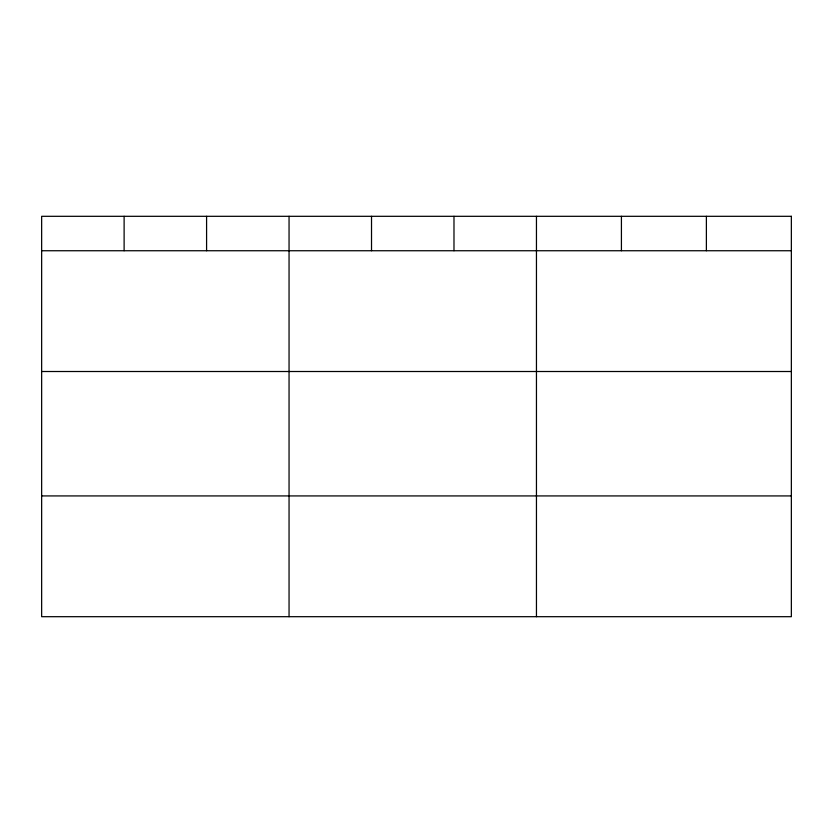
<?xml version="1.0" encoding="UTF-8"?>
<svg xmlns="http://www.w3.org/2000/svg" width="833" height="833" viewBox="0 0 833 833"><rect width="100%" height="100%" fill="white"/><g stroke="black" fill="none" stroke-linecap="round" stroke-linejoin="round"><path stroke-width="1.25" d="M41.65 250.743L791.35 250.743M41.65 371.508L791.35 371.508M41.65 495.927L791.35 495.927M706.384 216.309L706.384 250.743M621.418 216.309L621.418 250.743M536.452 216.309L536.452 616.691M453.985 216.309L453.985 250.743M371.518 216.309L371.518 250.743M289.051 216.309L289.051 616.691M206.584 216.309L206.584 250.743M124.117 216.309L124.117 250.743M791.35 216.309L41.65 216.309L41.65 616.691L791.35 616.691L791.35 216.309"/></g></svg>
